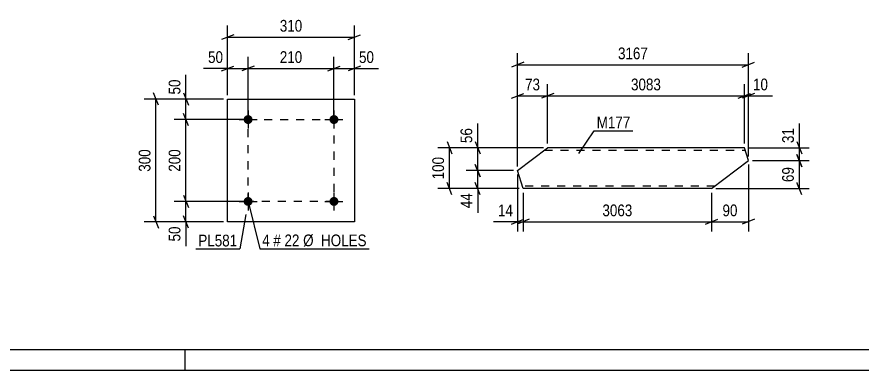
# Model space of a CAD drawing. Header units: millimetres. Extents: x 0 to 841, y 0 to 594.
# Drawn here: x 169.9 to 376.5, y 0 to 86.3 of the extents above; entities that cross this region are included whole.
import ezdxf

# ---------------------------------------------------------------- set-up
doc = ezdxf.new("R2010")
doc.units = ezdxf.units.MM
doc.linetypes.add('DXK_LINE_DOT2', pattern=[3.9198, 1.9599, -1.9599])
doc.styles.add('Arial Narrow', font='ARIALN.TTF', dxfattribs={"height": 0.2})

# ---------------------------------------------------------------- blocks, each defined once
blk = doc.blocks.new('Unknown-122573991-1133 - 10880')
at = {"color": 5, "linetype": 'Continuous'}
for p, q in [((5, 5), (836, 5)), ((211, 0), (211, 5)), ((0, 0), (841, 0))]:
    blk.add_line(p, q, dxfattribs=at)
blk = doc.blocks.new('Part-122573991-1372 - 1344')
at = {"color": 2, "linetype": 'Continuous'}
for p, q in [((292.26, 48.75), (299.6, 54.34)), ((319.6, 54.34), (299.6, 54.34)), ((347.72, 54.34), (319.7, 54.34)), ((348.7, 51.2), (347.72, 54.34)), ((339.7, 44.34), (348.7, 51.2)), ((293.63, 44.34), (292.26, 48.75)), ((319.6, 44.34), (293.63, 44.34)), ((339.7, 44.34), (319.7, 44.34))]:
    blk.add_line(p, q, dxfattribs=at)
at = {"color": 7, "linetype": 'DXK_LINE_DOT2'}
for p, q in [((298.82, 53.74), (319.6, 53.74)), ((319.7, 53.74), (347.9, 53.74)), ((319.6, 44.94), (293.44, 44.94)), ((340.49, 44.94), (319.7, 44.94))]:
    blk.add_line(p, q, dxfattribs=at)
blk = doc.blocks.new('Part-122573991-6713 - 6707')
at = {"color": 2, "linetype": 'Continuous'}
for p, q in [((221.38, 36.21), (221.38, 66.21)), ((221.38, 66.21), (252.38, 66.21)), ((252.38, 66.21), (252.38, 36.21)), ((252.38, 36.21), (221.38, 36.21))]:
    blk.add_line(p, q, dxfattribs=at)
blk = doc.blocks.new('Bolt-122573991-6746 - 6707')
at = {"linetype": 'Continuous'}
for points in [[(227.48, 41.21, -1), (225.28, 41.21, -1)], [(248.48, 41.21, -1), (246.28, 41.21, -1)]]:
    blk.add_hatch(color=1, dxfattribs=at).paths.add_polyline_path(points)
at = {"color": 1, "linetype": 'Continuous'}
for p, q in [((226.38, 43.41), (226.38, 39.01)), ((247.38, 43.41), (247.38, 39.01)), ((224.18, 41.21), (228.58, 41.21)), ((245.18, 41.21), (249.58, 41.21))]:
    blk.add_line(p, q, dxfattribs=at)
blk = doc.blocks.new('Bolt-122573991-6751 - 6707')
at = {"linetype": 'Continuous'}
for points in [[(227.48, 61.21, -1), (225.28, 61.21, -1)], [(248.48, 61.21, -1), (246.28, 61.21, -1)]]:
    blk.add_hatch(color=1, dxfattribs=at).paths.add_polyline_path(points)
at = {"color": 1, "linetype": 'Continuous'}
for p, q in [((226.38, 63.41), (226.38, 59.01)), ((247.38, 63.41), (247.38, 59.01)), ((224.18, 61.21), (228.58, 61.21)), ((245.18, 61.21), (249.58, 61.21))]:
    blk.add_line(p, q, dxfattribs=at)
blk = doc.blocks.new('Rectangle-122573991-6860 - 6707')
at = {"color": 1, "linetype": 'DXK_LINE_DOT2'}
blk.add_lwpolyline([(226.38, 61.21), (247.38, 61.21), (247.38, 41.21), (226.38, 41.21), (226.38, 61.21)], close=True, dxfattribs=at)
blk = doc.blocks.new('StraightDimension-122573991-1471 - 1344')
at = {"color": 7, "linetype": 'Continuous'}
for p, q in [((281.93, 50.25), (283.13, 47.25)), ((291.26, 48.75), (279.68, 48.75)), ((282.53, 44.34), (282.53, 48.75)), ((283.13, 42.84), (281.93, 45.84)), ((292.63, 44.34), (279.68, 44.34))]:
    blk.add_line(p, q, dxfattribs=at)
at = {"color": 0}
blk.add_wipeout([(281.78, 43.82), (277.58, 43.82), (277.58, 38.96), (281.78, 38.96)], dxfattribs=at)
at = {"color": 7, "linetype": 'Continuous'}
blk.add_line((282.53, 44.34), (282.53, 38.44), dxfattribs=at)
blk.add_line((282.53, 44.34), (282.53, 38.44), dxfattribs=at)
at = {"color": 3, "style": 'Arial Narrow'}
blk.add_text('44', height=2.863, rotation=90.0002, dxfattribs=at).set_placement((281.18, 39.56))
blk = doc.blocks.new('StraightDimension-122573991-1562 - 1344')
at = {"color": 7, "linetype": 'Continuous'}
for p, q in [((348.7, 50.2), (348.7, 33.84)), ((339.7, 43.34), (339.7, 33.84)), ((338.2, 35.64), (341.2, 36.84)), ((339.7, 36.24), (348.7, 36.24)), ((350.2, 36.84), (347.2, 35.64))]:
    blk.add_line(p, q, dxfattribs=at)
at = {"color": 0}
blk.add_wipeout([(346.63, 36.99), (346.63, 41.19), (341.77, 41.19), (341.77, 36.99)], dxfattribs=at)
at = {"color": 3, "style": 'Arial Narrow'}
blk.add_text('90', height=2.863, dxfattribs=at).set_placement((342.37, 37.59))
blk = doc.blocks.new('StraightDimension-122573991-1375 - 1344')
at = {"color": 7, "linetype": 'Continuous'}
for p, q in [((275.03, 55.84), (276.23, 52.84)), ((298.6, 54.34), (272.78, 54.34)), ((275.63, 44.34), (275.63, 54.34)), ((276.23, 42.84), (275.03, 45.84)), ((292.63, 44.34), (272.78, 44.34))]:
    blk.add_line(p, q, dxfattribs=at)
at = {"color": 0}
blk.add_wipeout([(274.88, 52.69), (270.68, 52.69), (270.68, 46), (274.88, 46)], dxfattribs=at)
at = {"color": 3, "style": 'Arial Narrow'}
blk.add_text('100', height=2.863, rotation=90.0002, dxfattribs=at).set_placement((274.28, 46.6))
blk = doc.blocks.new('StraightDimension-122573991-1418 - 1344')
at = {"color": 7, "linetype": 'Continuous'}
for p, q in [((360.56, 52.7), (361.76, 49.7)), ((349.7, 51.2), (363.56, 51.2)), ((361.16, 44.34), (361.16, 51.2)), ((361.76, 42.84), (360.56, 45.84)), ((340.7, 44.34), (363.56, 44.34))]:
    blk.add_line(p, q, dxfattribs=at)
at = {"color": 0}
blk.add_wipeout([(360.41, 50.2), (356.21, 50.2), (356.21, 45.34), (360.41, 45.34)], dxfattribs=at)
at = {"color": 3, "style": 'Arial Narrow'}
blk.add_text('69', height=2.863, rotation=90.0002, dxfattribs=at).set_placement((359.81, 45.94))
blk = doc.blocks.new('StraightDimension-122573991-1445 - 1344')
at = {"color": 7, "linetype": 'Continuous'}
for p, q in [((360.56, 55.84), (361.76, 52.84)), ((348.72, 54.34), (363.56, 54.34)), ((361.16, 51.2), (361.16, 54.34)), ((361.76, 49.7), (360.56, 52.7)), ((349.7, 51.2), (363.56, 51.2))]:
    blk.add_line(p, q, dxfattribs=at)
at = {"color": 0}
blk.add_wipeout([(360.41, 59.73), (356.21, 59.73), (356.21, 54.87), (360.41, 54.87)], dxfattribs=at)
at = {"color": 7, "linetype": 'Continuous'}
blk.add_line((361.16, 54.34), (361.16, 60.25), dxfattribs=at)
blk.add_line((361.16, 54.34), (361.16, 60.25), dxfattribs=at)
at = {"color": 3, "style": 'Arial Narrow'}
blk.add_text('31', height=2.863, rotation=90.0002, dxfattribs=at).set_placement((359.81, 55.47))
blk = doc.blocks.new('StraightDimension-122573991-1496 - 1344')
at = {"color": 7, "linetype": 'Continuous'}
for p, q in [((281.93, 55.84), (283.13, 52.84)), ((298.6, 54.34), (279.68, 54.34)), ((282.53, 48.75), (282.53, 54.34)), ((283.13, 47.25), (281.93, 50.25)), ((291.26, 48.75), (279.68, 48.75))]:
    blk.add_line(p, q, dxfattribs=at)
at = {"color": 0}
blk.add_wipeout([(281.78, 59.73), (277.58, 59.73), (277.58, 54.87), (281.78, 54.87)], dxfattribs=at)
at = {"color": 7, "linetype": 'Continuous'}
blk.add_line((282.53, 54.34), (282.53, 60.25), dxfattribs=at)
blk.add_line((282.53, 54.34), (282.53, 60.25), dxfattribs=at)
at = {"color": 3, "style": 'Arial Narrow'}
blk.add_text('56', height=2.863, rotation=90.0002, dxfattribs=at).set_placement((281.18, 55.47))
blk = doc.blocks.new('StraightDimension-122573991-1521 - 1344')
at = {"color": 7, "linetype": 'Continuous'}
for p, q in [((292.26, 47.75), (292.26, 33.84)), ((293.63, 43.34), (293.63, 33.84)), ((290.76, 35.64), (293.76, 36.84)), ((295.13, 36.84), (292.13, 35.64)), ((292.26, 36.24), (293.63, 36.24))]:
    blk.add_line(p, q, dxfattribs=at)
at = {"color": 0}
blk.add_wipeout([(291.73, 36.99), (291.73, 41.19), (286.88, 41.19), (286.88, 36.99)], dxfattribs=at)
at = {"color": 7, "linetype": 'Continuous'}
blk.add_line((292.26, 36.24), (286.35, 36.24), dxfattribs=at)
blk.add_line((292.26, 36.24), (286.35, 36.24), dxfattribs=at)
at = {"color": 3, "style": 'Arial Narrow'}
blk.add_text('14', height=2.863, dxfattribs=at).set_placement((287.48, 37.59))
blk = doc.blocks.new('StraightDimension-122573991-1538 - 1344')
at = {"color": 7, "linetype": 'Continuous'}
for p, q in [((293.63, 43.34), (293.63, 33.84)), ((339.7, 43.34), (339.7, 33.84)), ((295.13, 36.84), (292.13, 35.64)), ((293.63, 36.24), (339.7, 36.24)), ((338.2, 35.64), (341.2, 36.84))]:
    blk.add_line(p, q, dxfattribs=at)
at = {"color": 0}
blk.add_wipeout([(320.92, 36.99), (320.92, 41.19), (312.41, 41.19), (312.41, 36.99)], dxfattribs=at)
at = {"color": 3, "style": 'Arial Narrow'}
blk.add_text('3063', height=2.863, dxfattribs=at).set_placement((313.01, 37.59))
blk = doc.blocks.new('StraightDimension-122573991-1580 - 1344')
at = {"color": 7, "linetype": 'Continuous'}
for p, q in [((292.26, 49.75), (292.26, 77.45)), ((348.7, 52.2), (348.7, 77.45)), ((293.76, 75.2), (290.76, 74)), ((292.26, 74.6), (348.7, 74.6)), ((347.2, 74), (350.2, 75.2))]:
    blk.add_line(p, q, dxfattribs=at)
at = {"color": 0}
blk.add_wipeout([(324.73, 75.35), (324.73, 79.55), (316.22, 79.55), (316.22, 75.35)], dxfattribs=at)
at = {"color": 3, "style": 'Arial Narrow'}
blk.add_text('3167', height=2.863, dxfattribs=at).set_placement((316.82, 75.95))
blk = doc.blocks.new('StraightDimension-122573991-10750 - 1344')
at = {"color": 7, "linetype": 'Continuous'}
for p, q in [((347.72, 55.34), (347.72, 69.85)), ((348.7, 52.2), (348.7, 69.85)), ((346.22, 66.4), (349.22, 67.6)), ((350.2, 67.6), (347.2, 66.4)), ((347.72, 67), (348.7, 67))]:
    blk.add_line(p, q, dxfattribs=at)
at = {"color": 0}
blk.add_wipeout([(354.08, 67.75), (354.08, 71.95), (349.22, 71.95), (349.22, 67.75)], dxfattribs=at)
at = {"color": 7, "linetype": 'Continuous'}
blk.add_line((348.7, 67), (354.6, 67), dxfattribs=at)
blk.add_line((348.7, 67), (354.6, 67), dxfattribs=at)
at = {"color": 3, "style": 'Arial Narrow'}
blk.add_text('10', height=2.863, dxfattribs=at).set_placement((349.82, 68.35))
blk = doc.blocks.new('StraightDimension-122573991-10751 - 1344')
at = {"color": 7, "linetype": 'Continuous'}
for p, q in [((299.6, 55.34), (299.6, 69.85)), ((347.72, 55.34), (347.72, 69.85)), ((301.1, 67.6), (298.1, 66.4)), ((299.6, 67), (347.72, 67)), ((346.22, 66.4), (349.22, 67.6))]:
    blk.add_line(p, q, dxfattribs=at)
at = {"color": 0}
blk.add_wipeout([(327.92, 67.75), (327.92, 71.95), (319.4, 71.95), (319.4, 67.75)], dxfattribs=at)
at = {"color": 3, "style": 'Arial Narrow'}
blk.add_text('3083', height=2.863, dxfattribs=at).set_placement((320, 68.35))
blk = doc.blocks.new('StraightDimension-122573991-10752 - 1344')
at = {"color": 7, "linetype": 'Continuous'}
for p, q in [((292.26, 49.75), (292.26, 69.85)), ((299.6, 55.34), (299.6, 69.85)), ((290.76, 66.4), (293.76, 67.6)), ((292.26, 67), (299.6, 67)), ((301.1, 67.6), (298.1, 66.4))]:
    blk.add_line(p, q, dxfattribs=at)
at = {"color": 0}
blk.add_wipeout([(298.36, 67.75), (298.36, 71.95), (293.5, 71.95), (293.5, 67.75)], dxfattribs=at)
at = {"color": 3, "style": 'Arial Narrow'}
blk.add_text('73', height=2.863, dxfattribs=at).set_placement((294.1, 68.35))
blk = doc.blocks.new('StraightDimension-122573991-6753 - 6707')
at = {"color": 7, "linetype": 'Continuous'}
for p, q in [((210.58, 42.71), (211.78, 39.71)), ((225.38, 41.21), (208.33, 41.21)), ((211.18, 36.21), (211.18, 41.21)), ((211.78, 34.71), (210.58, 37.71)), ((220.38, 36.21), (208.33, 36.21))]:
    blk.add_line(p, q, dxfattribs=at)
at = {"color": 0}
blk.add_wipeout([(210.43, 35.69), (206.23, 35.69), (206.23, 30.83), (210.43, 30.83)], dxfattribs=at)
at = {"color": 7, "linetype": 'Continuous'}
blk.add_line((211.18, 36.21), (211.18, 30.3), dxfattribs=at)
blk.add_line((211.18, 36.21), (211.18, 30.3), dxfattribs=at)
at = {"color": 3, "style": 'Arial Narrow'}
blk.add_text('50', height=2.863, rotation=90.0002, dxfattribs=at).set_placement((209.83, 31.43))
blk = doc.blocks.new('StraightDimension-122573991-6796 - 6707')
at = {"color": 7, "linetype": 'Continuous'}
for p, q in [((220.38, 66.21), (201.01, 66.21)), ((204.46, 64.71), (203.26, 67.71)), ((203.86, 36.21), (203.86, 66.21)), ((203.26, 37.71), (204.46, 34.71)), ((220.38, 36.21), (201.01, 36.21))]:
    blk.add_line(p, q, dxfattribs=at)
at = {"color": 0}
blk.add_wipeout([(203.11, 54.55), (198.91, 54.55), (198.91, 47.87), (203.11, 47.87)], dxfattribs=at)
at = {"color": 3, "style": 'Arial Narrow'}
blk.add_text('300', height=2.863, rotation=90.0002, dxfattribs=at).set_placement((202.51, 48.47))
blk = doc.blocks.new('StraightDimension-122573991-6766 - 6707')
at = {"color": 7, "linetype": 'Continuous'}
for p, q in [((211.78, 59.71), (210.58, 62.71)), ((225.38, 61.21), (208.33, 61.21)), ((211.18, 41.21), (211.18, 61.21)), ((210.58, 42.71), (211.78, 39.71)), ((225.38, 41.21), (208.33, 41.21))]:
    blk.add_line(p, q, dxfattribs=at)
at = {"color": 0}
blk.add_wipeout([(210.43, 54.55), (206.23, 54.55), (206.23, 47.87), (210.43, 47.87)], dxfattribs=at)
at = {"color": 3, "style": 'Arial Narrow'}
blk.add_text('200', height=2.863, rotation=90.0002, dxfattribs=at).set_placement((209.83, 48.47))
blk = doc.blocks.new('StraightDimension-122573991-6782 - 6707')
at = {"color": 7, "linetype": 'Continuous'}
for p, q in [((220.38, 66.21), (208.33, 66.21)), ((210.58, 67.71), (211.78, 64.71)), ((211.18, 61.21), (211.18, 66.21)), ((211.78, 59.71), (210.58, 62.71)), ((225.38, 61.21), (208.33, 61.21))]:
    blk.add_line(p, q, dxfattribs=at)
at = {"color": 0}
blk.add_wipeout([(210.43, 71.59), (206.23, 71.59), (206.23, 66.74), (210.43, 66.74)], dxfattribs=at)
at = {"color": 7, "linetype": 'Continuous'}
blk.add_line((211.18, 66.21), (211.18, 72.12), dxfattribs=at)
blk.add_line((211.18, 66.21), (211.18, 72.12), dxfattribs=at)
at = {"color": 3, "style": 'Arial Narrow'}
blk.add_text('50', height=2.863, rotation=90.0002, dxfattribs=at).set_placement((209.83, 67.34))
blk = doc.blocks.new('StraightDimension-122573991-6807 - 6707')
at = {"color": 7, "linetype": 'Continuous'}
for p, q in [((221.38, 67.21), (221.38, 84.19)), ((252.38, 67.21), (252.38, 84.19)), ((222.88, 81.94), (219.88, 80.74)), ((221.38, 81.34), (252.38, 81.34)), ((250.88, 80.74), (253.88, 81.94))]:
    blk.add_line(p, q, dxfattribs=at)
at = {"color": 0}
blk.add_wipeout([(240.22, 82.09), (240.22, 86.29), (233.54, 86.29), (233.54, 82.09)], dxfattribs=at)
at = {"color": 3, "style": 'Arial Narrow'}
blk.add_text('310', height=2.863, dxfattribs=at).set_placement((234.14, 82.69))
blk = doc.blocks.new('StraightDimension-122573991-6818 - 6707')
at = {"color": 7, "linetype": 'Continuous'}
for p, q in [((247.38, 62.21), (247.38, 76.54)), ((252.38, 67.21), (252.38, 76.54)), ((245.88, 73.09), (248.88, 74.29)), ((247.38, 73.69), (252.38, 73.69)), ((253.88, 74.29), (250.88, 73.09))]:
    blk.add_line(p, q, dxfattribs=at)
at = {"color": 0}
blk.add_wipeout([(257.76, 74.44), (257.76, 78.64), (252.9, 78.64), (252.9, 74.44)], dxfattribs=at)
at = {"color": 7, "linetype": 'Continuous'}
blk.add_line((252.38, 73.69), (258.28, 73.69), dxfattribs=at)
blk.add_line((252.38, 73.69), (258.28, 73.69), dxfattribs=at)
at = {"color": 3, "style": 'Arial Narrow'}
blk.add_text('50', height=2.863, dxfattribs=at).set_placement((253.5, 75.04))
blk = doc.blocks.new('StraightDimension-122573991-6831 - 6707')
at = {"color": 7, "linetype": 'Continuous'}
for p, q in [((226.38, 62.21), (226.38, 76.54)), ((247.38, 62.21), (247.38, 76.54)), ((227.88, 74.29), (224.88, 73.09)), ((226.38, 73.69), (247.38, 73.69)), ((245.88, 73.09), (248.88, 74.29))]:
    blk.add_line(p, q, dxfattribs=at)
at = {"color": 0}
blk.add_wipeout([(240.22, 74.44), (240.22, 78.64), (233.54, 78.64), (233.54, 74.44)], dxfattribs=at)
at = {"color": 3, "style": 'Arial Narrow'}
blk.add_text('210', height=2.863, dxfattribs=at).set_placement((234.14, 75.04))
blk = doc.blocks.new('StraightDimension-122573991-6847 - 6707')
at = {"color": 7, "linetype": 'Continuous'}
for p, q in [((221.38, 67.21), (221.38, 76.54)), ((226.38, 62.21), (226.38, 76.54)), ((219.88, 73.09), (222.88, 74.29)), ((221.38, 73.69), (226.38, 73.69)), ((227.88, 74.29), (224.88, 73.09))]:
    blk.add_line(p, q, dxfattribs=at)
at = {"color": 0}
blk.add_wipeout([(220.85, 74.44), (220.85, 78.64), (216, 78.64), (216, 74.44)], dxfattribs=at)
at = {"color": 7, "linetype": 'Continuous'}
blk.add_line((221.38, 73.69), (215.47, 73.69), dxfattribs=at)
blk.add_line((221.38, 73.69), (215.47, 73.69), dxfattribs=at)
at = {"color": 3, "style": 'Arial Narrow'}
blk.add_text('50', height=2.863, dxfattribs=at).set_placement((216.6, 75.04))
blk = doc.blocks.new('Mark-122573991-1367 - 1344')
at = {"color": 0}
blk.add_wipeout([(319.83, 59.09), (319.83, 62.09), (311.61, 62.09), (311.61, 59.09)], dxfattribs=at)
blk.add_wipeout([(319.83, 59.09), (319.83, 62.09), (311.61, 62.09), (311.61, 59.09)], dxfattribs=at)
at = {"color": 30, "linetype": 'Continuous'}
for p, q in [((307.28, 52.95), (311.01, 58.49)), ((311.01, 58.49), (320.43, 58.49))]:
    blk.add_line(p, q, dxfattribs=at)
at = {"color": 3, "style": 'Arial Narrow'}
blk.add_text('M177', height=2.863, dxfattribs=at).set_placement((311.61, 59.09))
blk = doc.blocks.new('Mark-122573991-6709 - 6707')
at = {"color": 0}
blk.add_wipeout([(223.73, 30.22), (223.73, 33.22), (214.22, 33.22), (214.22, 30.22)], dxfattribs=at)
blk.add_wipeout([(223.73, 30.22), (223.73, 33.22), (214.22, 33.22), (214.22, 30.22)], dxfattribs=at)
at = {"color": 30, "linetype": 'Continuous'}
for p in [(225.82, 38.05), (213.62, 29.62)]:
    blk.add_line(p, (224.33, 29.62), dxfattribs=at)
at = {"color": 3, "style": 'Arial Narrow'}
blk.add_text('PL581', height=2.863, dxfattribs=at).set_placement((214.22, 30.22))
blk = doc.blocks.new('MarkSet-122573991-6907 - 6707')
at = {"color": 0}
blk.add_wipeout([(231.65, 30.26), (231.65, 33.26), (229.83, 33.26), (229.83, 30.26)], dxfattribs=at)
blk.add_wipeout([(231.65, 30.26), (231.65, 33.26), (229.83, 33.26), (229.83, 30.26)], dxfattribs=at)
at = {"color": 7, "linetype": 'Continuous'}
blk.add_line((226.38, 41.21), (229.23, 29.66), dxfattribs=at)
at = {"color": 0}
blk.add_wipeout([(234.38, 30.26), (234.38, 33.26), (232.55, 33.26), (232.55, 30.26)], dxfattribs=at)
blk.add_wipeout([(234.38, 30.26), (234.38, 33.26), (232.55, 33.26), (232.55, 30.26)], dxfattribs=at)
at = {"color": 3, "style": 'Arial Narrow'}
blk.add_text('4', height=2.86, dxfattribs=at).set_placement((229.83, 30.26))
at = {"color": 0}
blk.add_wipeout([(238.94, 30.26), (238.94, 33.26), (235.28, 33.26), (235.28, 30.26)], dxfattribs=at)
blk.add_wipeout([(238.94, 30.26), (238.94, 33.26), (235.28, 33.26), (235.28, 30.26)], dxfattribs=at)
at = {"color": 3, "style": 'Arial Narrow'}
for s, height, p in [('#', 2.86, (232.55, 30.26)), ('22', 2.863, (235.28, 30.26))]:
    blk.add_text(s, height=height, dxfattribs=at).set_placement(p)
at = {"color": 0}
blk.add_wipeout([(255.37, 30.26), (255.37, 33.26), (239.84, 33.26), (239.84, 30.26)], dxfattribs=at)
blk.add_wipeout([(255.37, 30.26), (255.37, 33.26), (239.84, 33.26), (239.84, 30.26)], dxfattribs=at)
at = {"color": 7, "linetype": 'Continuous'}
blk.add_line((229.23, 29.66), (255.97, 29.66), dxfattribs=at)
at = {"color": 3, "style": 'Arial Narrow'}
blk.add_text('Ø  HOLES', height=2.863, dxfattribs=at).set_placement((239.84, 30.26))

msp = doc.modelspace()

# ---------------------------------------------------------------- block references
for name in ['Unknown-122573991-1133 - 10880', 'Part-122573991-6713 - 6707', 'Bolt-122573991-6751 - 6707', 'Rectangle-122573991-6860 - 6707', 'Part-122573991-1372 - 1344', 'Bolt-122573991-6746 - 6707']:
    msp.add_blockref(name, (0, 0))

# ---------------------------------------------------------------- next in the draw order: block references
for name in ['StraightDimension-122573991-1471 - 1344', 'StraightDimension-122573991-1562 - 1344', 'StraightDimension-122573991-6753 - 6707']:
    msp.add_blockref(name, (0, 0))

# ---------------------------------------------------------------- next in the draw order: block references
for name in ['StraightDimension-122573991-6796 - 6707', 'StraightDimension-122573991-1375 - 1344', 'StraightDimension-122573991-1418 - 1344']:
    msp.add_blockref(name, (0, 0))

# ---------------------------------------------------------------- next in the draw order: block references
for name in ['StraightDimension-122573991-6766 - 6707', 'StraightDimension-122573991-1496 - 1344', 'StraightDimension-122573991-1445 - 1344', 'Mark-122573991-6709 - 6707']:
    msp.add_blockref(name, (0, 0))

# ---------------------------------------------------------------- next in the draw order: block references
for name in ['StraightDimension-122573991-1580 - 1344', 'StraightDimension-122573991-6782 - 6707', 'StraightDimension-122573991-1521 - 1344', 'MarkSet-122573991-6907 - 6707']:
    msp.add_blockref(name, (0, 0))

# ---------------------------------------------------------------- next in the draw order: block references
for name in ['StraightDimension-122573991-6807 - 6707', 'StraightDimension-122573991-10750 - 1344', 'StraightDimension-122573991-1538 - 1344']:
    msp.add_blockref(name, (0, 0))

# ---------------------------------------------------------------- next in the draw order: block references
for name in ['StraightDimension-122573991-6818 - 6707', 'StraightDimension-122573991-10751 - 1344']:
    msp.add_blockref(name, (0, 0))

# ---------------------------------------------------------------- next in the draw order: block references
for name in ['StraightDimension-122573991-6831 - 6707', 'StraightDimension-122573991-10752 - 1344', 'Mark-122573991-1367 - 1344']:
    msp.add_blockref(name, (0, 0))

# ---------------------------------------------------------------- next in the draw order: block references
msp.add_blockref('StraightDimension-122573991-6847 - 6707', (0, 0))

doc.saveas('drawing.dxf')
